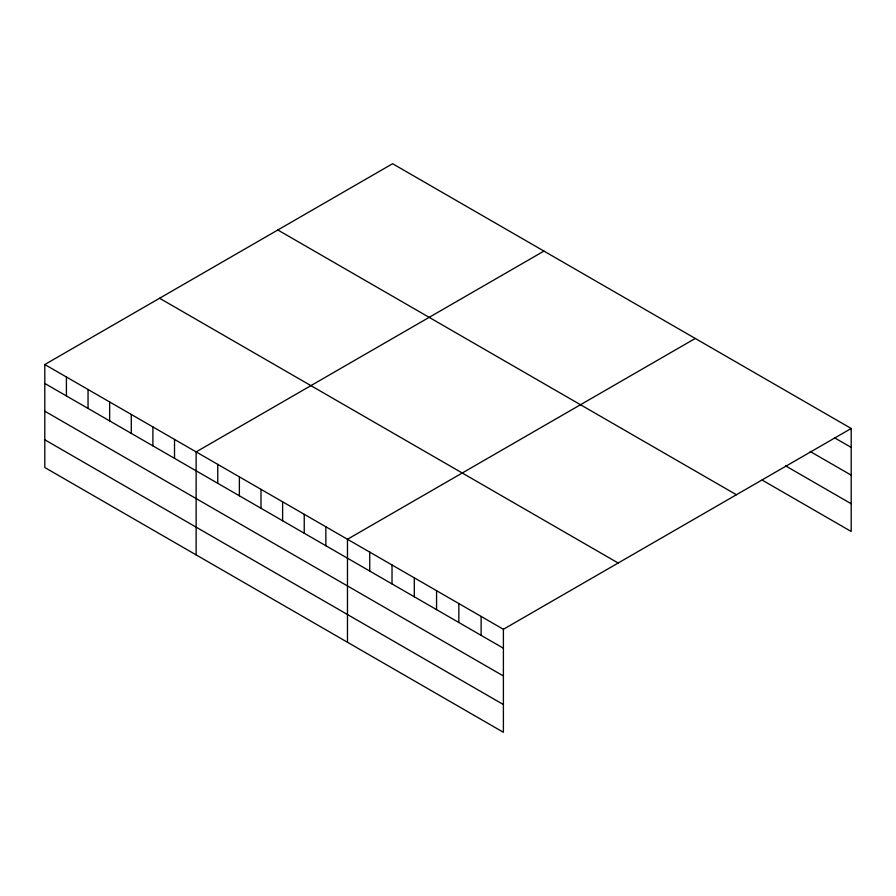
<?xml version="1.0" encoding="UTF-8"?>
<svg xmlns="http://www.w3.org/2000/svg" width="896" height="896" viewBox="0 0 896 896"><rect width="100%" height="100%" fill="white"/><g stroke="black" fill="none" stroke-linecap="round" stroke-linejoin="round"><path stroke-width="1.34" d="M44.8 364.526L503.395 629.283L503.395 732.278L44.8 467.522L44.8 364.526L392.605 163.722L851.2 428.478L851.2 531.474L762.104 480.043M543.939 251.093L196.134 451.898L196.134 554.893M695.274 338.464L347.469 539.269L347.469 642.264M503.395 629.283L851.2 428.478M834.792 437.942L851.2 447.418M810.163 451.472L851.2 475.16M785.546 465.842L851.2 503.742M277.827 229.981L736.422 494.749M159.578 298.256L618.173 563.024M44.8 383.454L503.395 648.222M44.8 411.197L503.395 675.965M44.8 439.779L503.395 704.547M481.118 616.426L481.118 635.365M458.842 603.568L458.842 622.507M436.565 590.71L436.565 609.65M414.299 577.842L414.299 596.781M392.022 564.984L392.022 583.923M369.746 552.126L369.746 571.066M325.853 526.781L325.853 545.72M304.237 514.304L304.237 533.243M282.61 501.816L282.61 520.755M260.994 489.339L260.994 508.278M239.378 476.862L239.378 495.79M217.75 464.374L217.75 483.314M174.518 439.41L174.518 458.349M152.902 426.933L152.902 445.872M131.275 414.445L131.275 433.384M109.659 401.968L109.659 420.907M88.043 389.48L88.043 408.419M66.416 377.003L66.416 395.942"/></g></svg>
